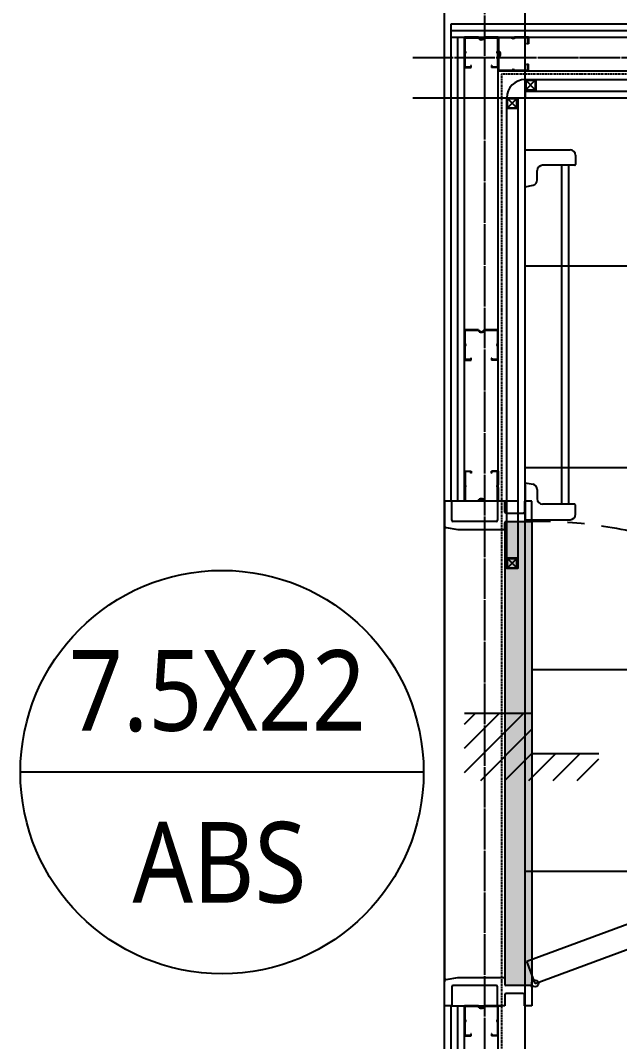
# Model space of a CAD drawing. Extents: x 42284 to 53516, y 22095 to 40513.
# Drawn here: x 47510 to 48402, y 27500 to 29019 of the extents above; entities that cross this region are included whole.
import ezdxf
from ezdxf.enums import TextEntityAlignment as Align

# ---------------------------------------------------------------- set-up
doc = ezdxf.new("R2010")
doc.units = 0
doc.header["$MEASUREMENT"] = 0
for name, pattern in [('UP-ADD-LT-1', [62, 60, -1, 0, -1]), ('UP-ADD-LT-2', [50.8, 31.75, -6.35, 6.35, -6.35]), ('UP-ADD-LT-5', [2.3, 1.5, -0.8])]:
    doc.linetypes.add(name, pattern=pattern)
for name, color, linetype in [('25B_0', 7, 'Continuous'), ('25B_A-CEN', 1, 'UP-ADD-LT-1'), ('25B_A-ETC', 7, 'Continuous'), ('25B_A-MC', 171, 'Continuous'), ('25B_A-TILE', 253, 'Continuous'), ('25B_SYM', 7, 'Continuous'), ('25B_X-25$0$AA-DETL-PCN9', 9, 'Continuous'), ('25B_X-25$0$AA-FFXM-SANI', 4, 'Continuous'), ('25B_X-55$0$AA-XXXX-PAT2', 1, 'Continuous')]:
    doc.layers.add(name, color=color, linetype=linetype)
doc.layers.add('25B_A-door', color=4, linetype='Continuous', lineweight=25)
doc.styles.add('UP-A31-REDRAW', font='malgun.ttf')

msp = doc.modelspace()

# ---------------------------------------------------------------- hatches: boundary and pattern name
at = {"layer": '25B_A-ETC'}
h = msp.add_hatch(dxfattribs=at)
h.set_pattern_fill('ANSI31', color=1, scale=8)
h.set_pattern_definition([(45, (48270.87, 27928.563), (-17.9605, 17.9605), [])])
h.paths.add_polyline_path([(48370.9, 27928.6), (48270.9, 27928.6), (48270.9, 27988.6), (48170.9, 27988.6), (48170.9, 27888.6), (48370.9, 27888.6)])
at = {"layer": '25B_X-55$0$AA-XXXX-PAT2', "ltscale": 5}
h = msp.add_hatch(dxfattribs=at)
h.set_pattern_fill('AR-CONC', color=256, scale=0.1, angle=90)
h.set_pattern_definition([(140, (0, 0), (1.5939086, 18.218467), [1.905, -20.955]), (85, (0, 0), (-19.1056845, -3.524342), [1.524, -16.7640584]), (190.451445, (0.133, 1.518), (-17.511775, 14.6941247), [1.619001, -17.8090245]), (136.1842, (-5.08, -5e-13), (4.204233, 27.107904), [2.8575, -31.4325]), (186.63556, (-4.73, 2.26), (-24.742612, 23.740413), [2.428502, -26.713561]), (81.18415, (-5.08, -5e-13), (-24.742612, 23.740413), [2.285997, -25.145973]), (111, (-3.81, 2.54), (10.22652, 15.161439), [1.905, -20.955]), (56, (-3.81, 2.54), (-18.4187966, 6.180203), [1.524, -16.764]), (161.451445, (-2.958, 3.803), (-8.192277, 21.341642), [1.619001, -17.808994]), (127.5, (0, 0), (-8.4555039, 0.3088603), [0, -16.5608, 0, -17.018, 0, -16.8275]), (97.5, (0, 0), (-10.0180575, 6.6819663), [0, -9.7028, 0, -16.1798, 0, -6.4135]), (57.5, (6e-13, -5.664), (0.5728744, 13.5590595), [0, -6.35, 0, -19.812, 0, -26.289]), (47.5, (8e-13, -8.204), (-2.542649, 14.8129181), [0, -8.255, 0, -13.1572, 0, -18.669])])
h.paths.add_polyline_path([(48230.9, 28273.5), (48270.9, 28273.7), (48270.9, 27583.7), (48230.9, 27583.5)])

# ---------------------------------------------------------------- linework, layer by layer
at = {"layer": '25B_0', "color": 7}
msp.add_lwpolyline([(48170.9, 27988.6), (48270.9, 27988.6), (48270.9, 27928.6), (48370.9, 27928.6)], dxfattribs=at)
at = {"layer": '25B_A-CEN'}
for p, q in [((48200.9, 27165), (48200.9, 29089)), ((48093.9, 28963.6), (49740.9, 28963.6))]:
    msp.add_line(p, q, dxfattribs=at)
at = {"layer": '25B_A-door'}
for p, q in [((48140.9, 28303.6), (48140.9, 28268)), ((48151.9, 28303.6), (48140.9, 28303.6)), ((48151.9, 28275.6), (48151.9, 28303.6)), ((48230.9, 28303.6), (48219.9, 28303.6)), ((48219.9, 28303.6), (48219.9, 28275.6)), ((48230.9, 28287.6), (48230.9, 28303.6)), ((48259.9, 28303.6), (48259.9, 28285.6)), ((48270.9, 28303.6), (48259.9, 28303.6)), ((48270.9, 28275.6), (48270.9, 28303.6)), ((48217.9, 28273.6), (48153.9, 28273.6)), ((48230.9, 28262.1), (48230.9, 28271.6)), ((48259.9, 28285.6), (48232.9, 28285.6)), ((48232.9, 28273.6), (48268.9, 28273.6)), ((48270.9, 28275.6), (48270.9, 27581.6)), ((48140.9, 28268.4), (48140.9, 27589.1)), ((48143.8, 28264.6), (48160.9, 28261.6)), ((48160.9, 28261.6), (48230.4, 28261.6)), ((48230.9, 28266.8), (48230.9, 27590.3)), ((48263.6, 27619.8), (48907.8, 27858.2)), ((48275.9, 27586.6), (48920, 27824.9)), ((48275.9, 27586.6), (48263.6, 27619.8)), ((48140.9, 27553.6), (48140.9, 27589.1)), ((48143.8, 27592.5), (48160.9, 27595.6)), ((48160.9, 27595.6), (48230.4, 27595.6)), ((48230.9, 27595.1), (48230.9, 27585.6)), ((48151.9, 27581.6), (48151.9, 27553.6)), ((48217.9, 27583.6), (48153.9, 27583.6)), ((48219.9, 27553.6), (48219.9, 27581.6)), ((48270.9, 27581.6), (48270.9, 27553.6)), ((48230.9, 27569.6), (48230.9, 27553.6)), ((48257.9, 27571.6), (48232.9, 27571.6)), ((48259.9, 27553.6), (48259.9, 27569.6)), ((48259.9, 27564.6), (48259.9, 27553.6)), ((48151.9, 27553.6), (48140.9, 27553.6)), ((48230.9, 27553.6), (48219.9, 27553.6)), ((48270.9, 27553.6), (48259.9, 27553.6))]:
    msp.add_line(p, q, dxfattribs=at)
msp.add_lwpolyline([(48268.9, 27583.6), (48232.9, 27583.6)], dxfattribs=at)
msp.add_circle((48275.9, 27586.6), 5.03, dxfattribs=at)
for centre, radius, start, end in [((48232.9, 28287.6), 2, 180, 270), ((48257.9, 28287.6), 2, 270, 0), ((48153.9, 28275.6), 2, 180, 270), ((48217.9, 28275.6), 2, 270, 0), ((48232.9, 28271.6), 2, 90, 180), ((48268.9, 28275.6), 2, 270, 0), ((48144.4, 28268), 3.5, 180, 260), ((48230.4, 28262.1), 0.5, 270, 0), ((48144.4, 27589.1), 3.5, 100, 180), ((48230.4, 27595.1), 0.5, 0, 90), ((48153.9, 27581.6), 2, 90, 180), ((48217.9, 27581.6), 2, 0, 90), ((48232.9, 27585.6), 2, 180, 270), ((48268.9, 27581.6), 2, 0, 90), ((48232.9, 27569.6), 2, 90, 180), ((48257.9, 27569.6), 2, 0, 90)]:
    msp.add_arc(centre, radius, start, end, dxfattribs=at)
at = {"layer": '25B_A-door', "color": 1, "linetype": 'UP-ADD-LT-2', "ltscale": 4}
msp.add_arc((48276.4, 27588.3), 685.4, 20.1885, 90.468, dxfattribs=at)
at = {"layer": '25B_A-ETC', "color": 8, "linetype": 'Continuous'}
for p, q in [((48150.9, 28303.6), (48150.9, 29013.6)), ((48150.9, 29013.6), (49640.9, 29013.6)), ((48150.9, 29003.6), (49640.9, 29003.6)), ((48150.9, 28993.6), (49640.9, 28993.6)), ((48160.9, 28303.6), (48160.9, 28993.6)), ((48170.9, 28303.6), (48170.9, 28993.6)), ((48220.9, 28303.6), (48220.9, 28993.6)), ((48220.9, 28943.6), (49640.9, 28943.6)), ((48260.9, 28903.6), (48260.9, 28930.6)), ((48261.9, 28929.6), (48275.9, 28929.6)), ((48261.9, 28915.6), (48261.9, 28929.6)), ((48234.9, 28888.6), (48234.9, 28902.6)), ((48250.9, 28303.6), (48150.9, 28303.6)), ((48234.9, 28204.6), (48234.9, 28218.6)), ((48150.9, 27243.6), (48150.9, 27553.6)), ((48150.9, 27553.6), (48225.9, 27553.6)), ((48160.9, 27263.6), (48160.9, 27553.6)), ((48170.9, 27263.6), (48170.9, 27553.6)), ((48220.9, 27313.6), (48220.9, 27553.6))]:
    msp.add_line(p, q, dxfattribs=at)
for points in [[(48233.9, 28903.6), (48260.9, 28903.6), (48260.9, 28930.6)], [(48260.9, 28930.6), (49560.9, 28930.6)], [(48261.9, 28915.6), (48275.9, 28915.6), (48261.9, 28929.6), (48261.9, 28915.6), (48275.9, 28929.6), (48275.9, 28915.6)], [(48260.9, 28913.6), (48260.9, 28903.6)], [(48260.9, 28913.6), (49560.9, 28913.6)], [(48233.9, 28203.6), (48233.9, 28903.6)], [(48248.9, 28888.6), (48248.9, 28902.6), (48234.9, 28888.6), (48248.9, 28888.6), (48234.9, 28902.6), (48248.9, 28902.6)], [(48250.9, 28203.6), (48250.9, 28903.6)], [(48248.9, 28204.6), (48248.9, 28218.6), (48234.9, 28204.6), (48248.9, 28204.6), (48234.9, 28218.6), (48248.9, 28218.6)]]:
    msp.add_lwpolyline(points, dxfattribs=at)
for points in [[(48276.9, 28930.6), (48276.9, 28914.6), (48260.9, 28914.6), (48260.9, 28930.6)], [(48233.9, 28903.6), (48249.9, 28903.6), (48249.9, 28887.6), (48233.9, 28887.6)], [(48233.9, 28219.6), (48249.9, 28219.6), (48249.9, 28203.6), (48233.9, 28203.6)]]:
    msp.add_lwpolyline(points, close=True, dxfattribs=at)
msp.add_arc((48260.9, 28903.6), 27, 90, 180, dxfattribs=at)
at = {"layer": '25B_A-MC'}
for p, q in [((48140.9, 27165), (48140.9, 29089)), ((48260.9, 27165), (48260.9, 29089)), ((48093.9, 28903.6), (49740.9, 28903.6))]:
    msp.add_line(p, q, dxfattribs=at)
at = {"layer": '25B_A-TILE'}
for p, q in [((48260.9, 28653.6), (48877.9, 28653.6)), ((48260.9, 28353.6), (49570.9, 28353.6)), ((48270.9, 28053.6), (49039.5, 28053.6)), ((48260.9, 27753.6), (49029.3, 27753.6))]:
    msp.add_line(p, q, dxfattribs=at)
at = {"layer": '25B_SYM'}
msp.add_line((48110.1, 27900.9, 0), (47510.1, 27900.9, 0), dxfattribs=at)
msp.add_circle((47810.1, 27900.9, 0), 300, dxfattribs=at)
at = {"layer": '25B_X-25$0$AA-DETL-PCN9', "color": 8}
for p, q in [((48170.9, 28993.6), (48170.9, 28973.1)), ((48191.9, 28993.6), (48170.9, 28993.6)), ((48171.7, 28973.5), (48171.7, 28992.8)), ((48171.7, 28992.8), (48191.3, 28992.8)), ((48220.9, 28993.6), (48199.9, 28993.6)), ((48200.4, 28992.8), (48220.1, 28992.8)), ((48220.1, 28992.8), (48220.1, 28973.5)), ((48220.9, 28973), (48220.9, 28993.6)), ((48220.9, 28993.6), (48241.4, 28993.6)), ((48220.9, 28972.6), (48220.9, 28993.6)), ((48241, 28992.8), (48221.7, 28992.8)), ((48221.7, 28992.8), (48221.7, 28973.1)), ((48265.9, 28993.6), (48245.4, 28993.6)), ((48245.4, 28993.6), (48265.9, 28993.6)), ((48265.1, 28992.8), (48245.8, 28992.8)), ((48265.1, 28984.4), (48265.1, 28992.8)), ((48265.9, 28993.6), (48265.9, 28983.6)), ((48262.9, 28983.6), (48262.9, 28984.4)), ((48262.9, 28984.4), (48265.1, 28984.4)), ((48265.9, 28983.6), (48262.9, 28983.6)), ((48170.9, 28948.6), (48170.9, 28969.1)), ((48170.9, 28969.1), (48170.9, 28948.6)), ((48171.7, 28949.3), (48171.7, 28968.7)), ((48220.1, 28968.7), (48220.1, 28949.3)), ((48220.9, 28948.6), (48220.9, 28969)), ((48220.9, 28943.6), (48220.9, 28964.6)), ((48221.7, 28964), (48221.7, 28944.4)), ((48170.9, 28948.6), (48180.9, 28948.6)), ((48180.1, 28949.3), (48171.7, 28949.3)), ((48180.9, 28951.5), (48180.1, 28951.5)), ((48180.1, 28951.5), (48180.1, 28949.3)), ((48180.9, 28948.6), (48180.9, 28951.5)), ((48211.7, 28951.5), (48210.9, 28951.5)), ((48210.9, 28951.5), (48210.9, 28948.6)), ((48220.9, 28948.6), (48210.9, 28948.6)), ((48211.7, 28951.5), (48211.7, 28949.3)), ((48220.1, 28949.3), (48211.7, 28949.3)), ((48241.4, 28943.6), (48220.9, 28943.6)), ((48221.7, 28944.4), (48241, 28944.4)), ((48265.9, 28943.6), (48245.4, 28943.6)), ((48245.8, 28944.4), (48265.1, 28944.4)), ((48262.9, 28952.8), (48262.9, 28953.6)), ((48262.9, 28953.6), (48265.9, 28953.6)), ((48262.9, 28952.8), (48265.1, 28952.8)), ((48265.1, 28944.4), (48265.1, 28952.8)), ((48265.9, 28943.6), (48265.9, 28953.6)), ((48170.9, 28558.6), (48170.9, 28538.1)), ((48191.9, 28558.6), (48170.9, 28558.6)), ((48171.7, 28538.5), (48171.7, 28557.8)), ((48171.7, 28557.8), (48191.3, 28557.8)), ((48220.9, 28558.6), (48199.9, 28558.6)), ((48200.4, 28557.8), (48220.1, 28557.8)), ((48220.1, 28557.8), (48220.1, 28538.5)), ((48220.9, 28538), (48220.9, 28558.6)), ((48170.9, 28513.6), (48170.9, 28534.1)), ((48170.9, 28534.1), (48170.9, 28513.6)), ((48171.7, 28514.3), (48171.7, 28533.7)), ((48220.1, 28533.7), (48220.1, 28514.3)), ((48220.9, 28513.6), (48220.9, 28534)), ((48180.1, 28514.3), (48171.7, 28514.3)), ((48180.9, 28516.5), (48180.1, 28516.5)), ((48180.1, 28516.5), (48180.1, 28514.3)), ((48180.9, 28513.6), (48180.9, 28516.5)), ((48211.7, 28516.5), (48210.9, 28516.5)), ((48210.9, 28516.5), (48210.9, 28513.6)), ((48211.7, 28516.5), (48211.7, 28514.3)), ((48220.1, 28514.3), (48211.7, 28514.3)), ((48170.9, 28513.6), (48180.9, 28513.6)), ((48220.9, 28513.6), (48210.9, 28513.6)), ((48170.9, 28348.6), (48170.9, 28328.1)), ((48170.9, 28328.1), (48170.9, 28348.6)), ((48170.9, 28348.6), (48180.9, 28348.6)), ((48180.1, 28347.8), (48171.7, 28347.8)), ((48171.7, 28347.8), (48171.7, 28328.5)), ((48180.1, 28345.6), (48180.1, 28347.8)), ((48180.9, 28348.6), (48180.9, 28345.6)), ((48220.9, 28348.6), (48210.9, 28348.6)), ((48210.9, 28345.6), (48210.9, 28348.6)), ((48220.1, 28347.8), (48211.7, 28347.8)), ((48211.7, 28345.6), (48211.7, 28347.8)), ((48220.1, 28328.5), (48220.1, 28347.8)), ((48220.9, 28348.6), (48220.9, 28328.1)), ((48180.9, 28345.6), (48180.1, 28345.6)), ((48211.7, 28345.6), (48210.9, 28345.6)), ((48170.9, 28303.6), (48170.9, 28324.1)), ((48171.7, 28323.7), (48171.7, 28304.4)), ((48220.1, 28304.4), (48220.1, 28323.7)), ((48220.9, 28324.1), (48220.9, 28303.6)), ((48191.9, 28303.6), (48170.9, 28303.6)), ((48171.7, 28304.4), (48191.3, 28304.4)), ((48220.9, 28303.6), (48199.9, 28303.6)), ((48200.4, 28304.4), (48220.1, 28304.4)), ((48170.9, 27553.6), (48170.9, 27533.1)), ((48191.9, 27553.6), (48170.9, 27553.6)), ((48171.7, 27533.5), (48171.7, 27552.8)), ((48171.7, 27552.8), (48191.3, 27552.8)), ((48220.9, 27553.6), (48199.9, 27553.6)), ((48200.4, 27552.8), (48220.1, 27552.8)), ((48220.1, 27552.8), (48220.1, 27533.5)), ((48220.9, 27533), (48220.9, 27553.6)), ((48170.9, 27508.6), (48170.9, 27529.1)), ((48170.9, 27529.1), (48170.9, 27508.6)), ((48171.7, 27509.3), (48171.7, 27528.7)), ((48220.1, 27528.7), (48220.1, 27509.3)), ((48220.9, 27508.6), (48220.9, 27529)), ((48170.9, 27508.6), (48180.9, 27508.6)), ((48180.1, 27509.3), (48171.7, 27509.3)), ((48180.9, 27511.5), (48180.1, 27511.5)), ((48180.1, 27511.5), (48180.1, 27509.3)), ((48180.9, 27508.6), (48180.9, 27511.5)), ((48211.7, 27511.5), (48210.9, 27511.5)), ((48210.9, 27511.5), (48210.9, 27508.6)), ((48220.9, 27508.6), (48210.9, 27508.6)), ((48211.7, 27511.5), (48211.7, 27509.3)), ((48220.1, 27509.3), (48211.7, 27509.3))]:
    msp.add_line(p, q, dxfattribs=at)
for centre, radius, start, end in [((48195.9, 28994.8), 4.99, 204.1092, 335.8908), ((48195.9, 28994.8), 4.19, 197.1847, 342.8153), ((48243.4, 28994.9), 3.21, 221.9045, 318.0955), ((48243.4, 28994.9), 2.41, 213.8913, 326.1087), ((48169.5, 28971.1), 2.41, 303.8913, 56.1087), ((48169.5, 28971.1), 3.21, 311.9045, 48.0955), ((48222.2, 28971.1), 3.21, 131.9045, 228.0955), ((48222.2, 28971), 2.41, 123.8913, 236.1087), ((48219.6, 28968.6), 4.19, 287.1847, 72.8153), ((48219.6, 28968.6), 4.99, 294.1092, 65.8908), ((48243.4, 28942.2), 3.21, 41.9045, 138.0955), ((48243.4, 28942.2), 2.41, 33.8913, 146.1087), ((48195.9, 28559.8), 4.99, 204.1092, 335.8908), ((48195.9, 28559.8), 4.19, 197.1847, 342.8153), ((48169.5, 28536.1), 2.41, 303.8913, 56.1087), ((48169.5, 28536.1), 3.21, 311.9045, 48.0955), ((48222.2, 28536.1), 3.21, 131.9045, 228.0955), ((48222.2, 28536), 2.41, 123.8913, 236.1087), ((48169.5, 28326.1), 2.41, 303.8913, 56.1087), ((48169.5, 28326.1), 3.21, 311.9045, 48.0955), ((48222.2, 28326.1), 3.21, 131.9045, 228.0955), ((48222.2, 28326.1), 2.41, 123.8913, 236.1087), ((48195.9, 28302.3), 4.99, 24.1092, 155.8908), ((48195.9, 28302.3), 4.19, 17.1847, 162.8153), ((48195.9, 27554.8), 4.99, 204.1092, 335.8908), ((48195.9, 27554.8), 4.19, 197.1847, 342.8153), ((48169.5, 27531.1), 2.41, 303.8913, 56.1087), ((48169.5, 27531.1), 3.21, 311.9045, 48.0955), ((48222.2, 27531.1), 3.21, 131.9045, 228.0955), ((48222.2, 27531), 2.41, 123.8913, 236.1087)]:
    msp.add_arc(centre, radius, start, end, dxfattribs=at)
at = {"layer": '25B_X-25$0$AA-FFXM-SANI', "color": 6}
for p, q in [((48260.9, 28771.2), (48260.9, 28826.2)), ((48260.9, 28826.2), (48327.9, 28826.2)), ((48335.9, 28818.2), (48335.9, 28804.2)), ((48334.9, 28803.2), (48286.9, 28803.2)), ((48315.4, 28803.2), (48315.4, 28299.2)), ((48325.4, 28803.2), (48325.4, 28299.2)), ((48278.9, 28781.3), (48278.9, 28795.2)), ((48260.9, 28771.2), (48273, 28773.5)), ((48260.9, 28331.2), (48260.9, 28276.2)), ((48260.9, 28331.2), (48273, 28328.8)), ((48278.9, 28321.1), (48278.9, 28307.2)), ((48334.9, 28299.2), (48286.9, 28299.2)), ((48335.9, 28284.2), (48335.9, 28298.2)), ((48260.9, 28276.2), (48327.9, 28276.2))]:
    msp.add_line(p, q, dxfattribs=at)
at = {"layer": '25B_X-25$0$AA-FFXM-SANI', "color": 8, "linetype": 'UP-ADD-LT-5'}
msp.add_lwpolyline([(48225.9, 28938.6), (48225.9, 27418.6), (48575.9, 27418.6), (48575.9, 26618.6), (49595.9, 26618.6), (49595.9, 28938.6)], close=True, dxfattribs=at)
at = {"layer": '25B_X-25$0$AA-FFXM-SANI', "color": 6}
for centre, radius, start, end in [((48327.9, 28818.2), 8, 0, 90), ((48286.9, 28795.2), 8, 90, 180), ((48334.9, 28804.2), 1, 270, 0), ((48270.9, 28781.3), 8, 285.5241, 0), ((48270.9, 28321.1), 8, 0, 74.4759), ((48286.9, 28307.2), 8, 180, 270), ((48334.9, 28298.2), 1, 0, 90), ((48327.9, 28284.2), 8, 270, 0)]:
    msp.add_arc(centre, radius, start, end, dxfattribs=at)

# ---------------------------------------------------------------- texts
at = {"layer": '25B_SYM', "color": 3, "style": 'UP-A31-REDRAW', "width": 0.9}
for s, p in [('7.5X22', (47803.2, 28022.3, 0)), ('ABS', (47806.3, 27766.9, 0))]:
    msp.add_text(s, height=120, dxfattribs=at).set_placement(p, align=Align.MIDDLE_CENTER)

doc.saveas('drawing.dxf')
